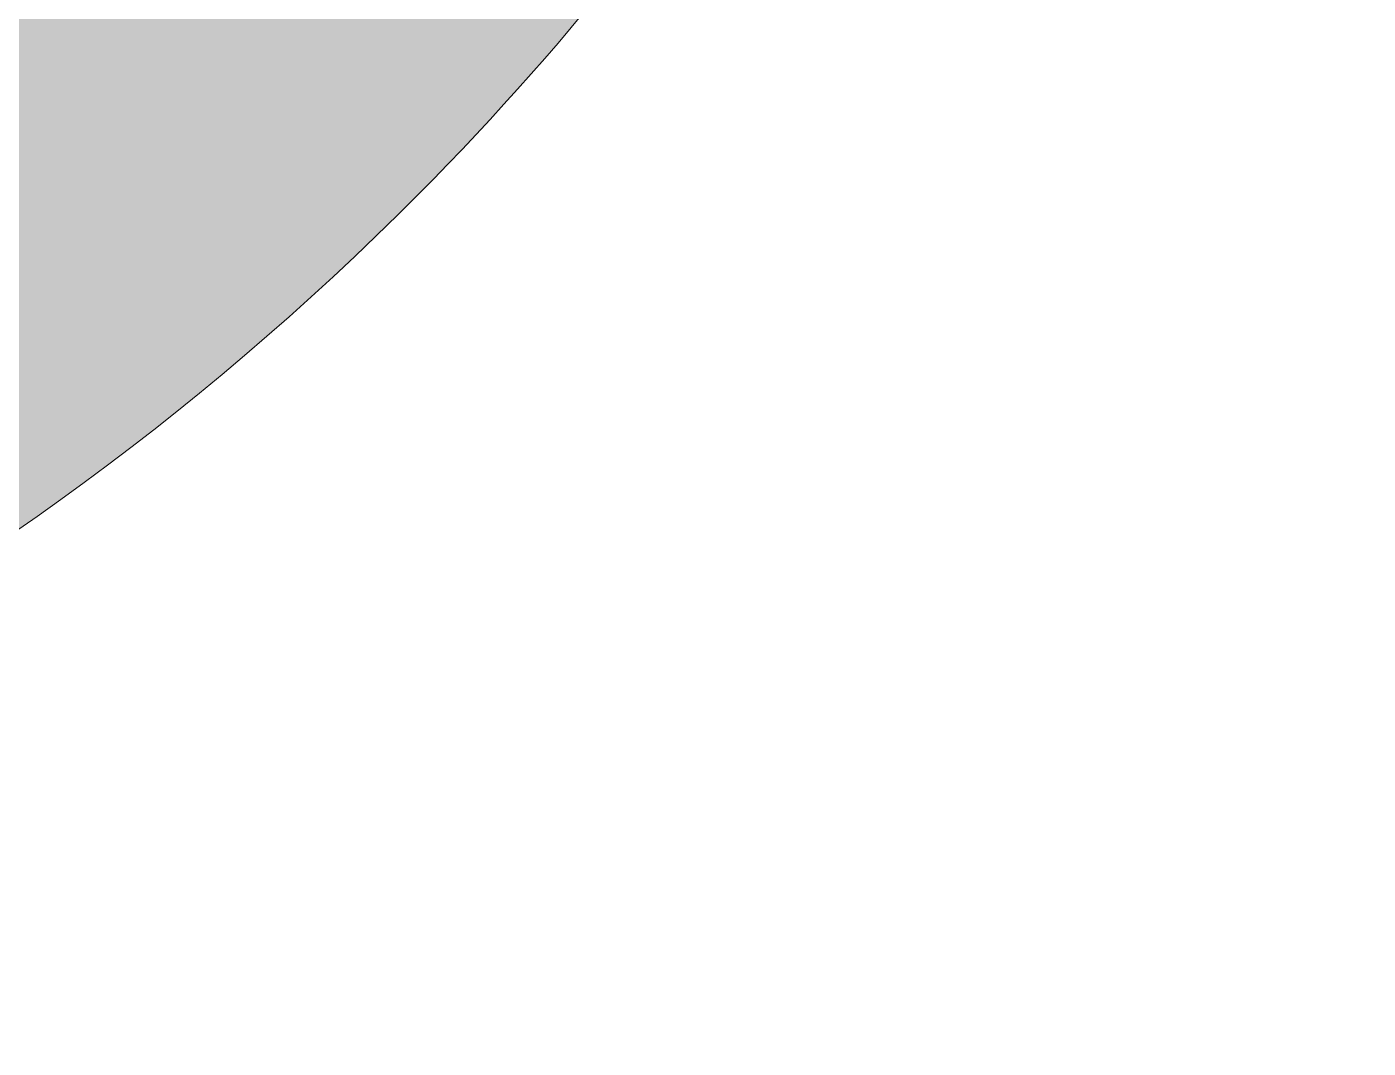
# Model space of a CAD drawing. Header units: inches. Extents: x 1 to 11, y -11.2 to -0.8.
# Drawn here: x 9.322 to 10.275, y -10.53 to -9.805 of the extents above; entities that cross this region are included whole.
import ezdxf

# ---------------------------------------------------------------- set-up
doc = ezdxf.new("R2010")
doc.units = ezdxf.units.IN
doc.header["$MEASUREMENT"] = 0
doc.layers.add('Layer 1', color=7, linetype='Continuous')

# ---------------------------------------------------------------- blocks, each defined once
blk = doc.blocks.new('block 3')
at = {"layer": 'Layer 1', "true_color": 0xda915c}
h = blk.add_hatch(color=33, dxfattribs=at)
h.dxf.hatch_style = 2
edge = h.paths.add_edge_path()
edge.add_spline(control_points=[(8.43208, -10.52989), (8.54259, -10.39509), (8.63603, -10.26336), (8.71556, -10.12206), (8.89596, -9.80154), (9.01154, -9.45445), (9.13213, -9.10937), (9.24231, -8.79407), (9.2978, -8.46741), (9.33737, -8.13711), (9.39059, -7.69281), (9.40693, -7.24701), (9.38478, -6.80049), (9.35749, -6.25028), (9.29703, -5.70276), (9.0689, -5.19462), (8.74103, -4.46433), (8.20195, -3.94833), (7.44506, -3.67019), (7.29889, -3.61648), (7.14615, -3.60641), (6.98126, -3.61799), (7.01317, -3.57817), (7.0486, -3.56278), (7.08473, -3.54935), (7.20009, -3.50644), (7.31968, -3.48602), (7.44258, -3.48353), (7.97888, -3.47269), (8.48652, -3.58193), (8.95692, -3.84595), (9.45646, -4.12633), (9.7731, -4.55595), (9.96591, -5.08598), (10.09154, -5.43134), (10.16505, -5.78843), (10.20982, -6.15257), (10.27456, -6.67919), (10.27504, -7.20719), (10.24339, -7.73536), (10.2152, -8.20596), (10.16244, -8.67433), (10.05369, -9.1339), (9.98127, -9.43996), (9.82124, -9.70078), (9.60086, -9.92312), (9.28002, -10.24679), (8.88437, -10.4291), (8.43208, -10.52989)], knot_values=[0, 0, 0, 0, 1, 1, 1, 2, 2, 2, 3, 3, 3, 4, 4, 4, 5, 5, 5, 6, 6, 6, 7, 7, 7, 8, 8, 8, 9, 9, 9, 10, 10, 10, 11, 11, 11, 12, 12, 12, 13, 13, 13, 14, 14, 14, 15, 15, 15, 16, 16, 16, 16], degree=3, periodic=1)
at = {"layer": 'Layer 1', "lineweight": 0}
blk.add_open_spline([(8.43208, -10.52989), (8.54259, -10.39509), (8.63603, -10.26336), (8.71556, -10.12206), (8.89596, -9.80154), (9.01154, -9.45445), (9.13213, -9.10937), (9.24231, -8.79407), (9.2978, -8.46741), (9.33737, -8.13711), (9.39059, -7.69281), (9.40693, -7.24701), (9.38478, -6.80049), (9.35749, -6.25028), (9.29703, -5.70276), (9.0689, -5.19462), (8.74103, -4.46433), (8.20195, -3.94833), (7.44506, -3.67019), (7.29889, -3.61648), (7.14615, -3.60641), (6.98126, -3.61799), (7.01317, -3.57817), (7.0486, -3.56278), (7.08473, -3.54935), (7.20009, -3.50644), (7.31968, -3.48602), (7.44258, -3.48353), (7.97888, -3.47269), (8.48652, -3.58193), (8.95692, -3.84595), (9.45646, -4.12633), (9.7731, -4.55595), (9.96591, -5.08598), (10.09154, -5.43134), (10.16505, -5.78843), (10.20982, -6.15257), (10.27456, -6.67919), (10.27504, -7.20719), (10.24339, -7.73536), (10.2152, -8.20596), (10.16244, -8.67433), (10.05369, -9.1339), (9.98127, -9.43996), (9.82124, -9.70078), (9.60086, -9.92312), (9.28002, -10.24679), (8.88437, -10.4291), (8.43208, -10.52989)], degree=3, knots=[0, 0, 0, 0, 1, 1, 1, 2, 2, 2, 3, 3, 3, 4, 4, 4, 5, 5, 5, 6, 6, 6, 7, 7, 7, 8, 8, 8, 9, 9, 9, 10, 10, 10, 11, 11, 11, 12, 12, 12, 13, 13, 13, 14, 14, 14, 15, 15, 15, 16, 16, 16, 16], dxfattribs=at)
blk = doc.blocks.new('block 2')
at = {"layer": 'Layer 1'}
blk.add_blockref('block 3', (0, 0), dxfattribs=at)

msp = doc.modelspace()

# ---------------------------------------------------------------- block references
at = {"layer": 'Layer 1'}
msp.add_blockref('block 2', (0, 0), dxfattribs=at)

doc.saveas('drawing.dxf')
